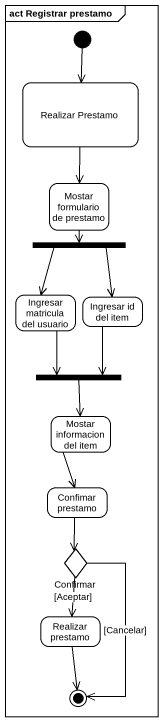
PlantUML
@startuml
mainframe act Registrar prestamo
hide empty description
state "Realizar Prestamo" as Realizar_Prestamo
state "Mostar formulario de prestamo" as Mostar_formulario_de
state fork1 <<fork>>
state "Ingresar matricula del usuario" as Ingresar_matricula_del
state "Ingresar id del item" as Ingresar_id_del_item
state fork2 <<join>>
state "Mostar informacion del item" as Mostar_informacion_del_item
state "Confimar prestamo" as Confimar_prestamo
state Confirmar <<choice>>
state "Realizar prestamo" as Realizar_prestamo
[*] --> Realizar_Prestamo
Realizar_Prestamo --> Mostar_formulario_de
Mostar_formulario_de --> fork1
fork1 --> Ingresar_matricula_del
fork1 --> Ingresar_id_del_item
Ingresar_matricula_del --> fork2
Ingresar_id_del_item --> fork2
fork2 --> Mostar_informacion_del_item
Mostar_informacion_del_item --> Confimar_prestamo
Confimar_prestamo --> Confirmar
Confirmar --> Realizar_prestamo : [Aceptar]
Confirmar --> [*] : [Cancelar]
Realizar_prestamo --> [*]
@enduml
